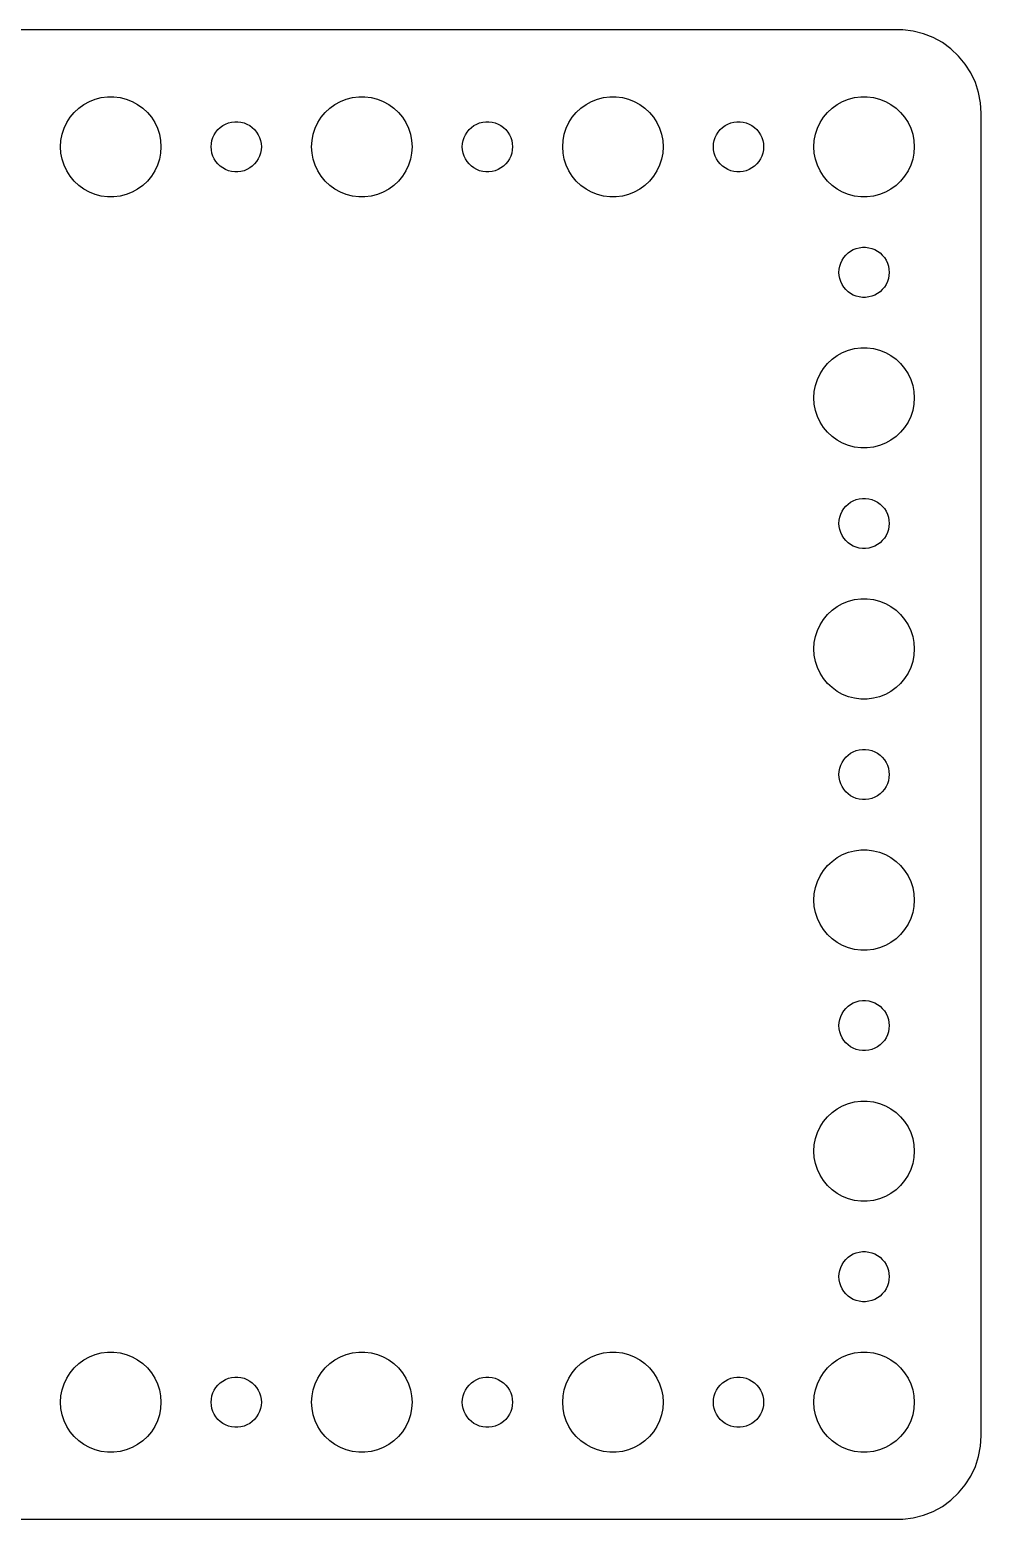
# Model space of a CAD drawing. Header units: metres. Extents: x -112 to 112, y -44 to 44.
# Drawn here: x 55.2 to 112, y -44.5 to 44.5 of the extents above; entities that cross this region are included whole.
import ezdxf

# ---------------------------------------------------------------- set-up
doc = ezdxf.new("R2010")
doc.units = ezdxf.units.M

msp = doc.modelspace()

# ---------------------------------------------------------------- linework, layer by layer
for p, q in [((107.314, 44.4901), (-107.314, 44.4901)), ((107.937, 44.4114), (107.314, 44.4901)), ((108.545, 44.2553), (107.937, 44.4114)), ((109.129, 44.0241), (108.545, 44.2553)), ((109.679, 43.7216), (109.129, 44.0241)), ((110.187, 43.3526), (109.679, 43.7216)), ((110.645, 42.9227), (110.187, 43.3526)), ((111.045, 42.4389), (110.645, 42.9227)), ((111.382, 41.9088), (111.045, 42.4389)), ((111.649, 41.3406), (111.382, 41.9088)), ((111.843, 40.7434), (111.649, 41.3406)), ((58.3925, 40.033), (58.7227, 40.2145)), ((58.7227, 40.2145), (59.0729, 40.3532)), ((59.0729, 40.3532), (59.4379, 40.4469)), ((59.4379, 40.4469), (59.8116, 40.4941)), ((59.8116, 40.4941), (60.1884, 40.4941)), ((60.1884, 40.4941), (60.5621, 40.4469)), ((60.5621, 40.4469), (60.927, 40.3532)), ((60.927, 40.3532), (61.2773, 40.2145)), ((61.2773, 40.2145), (61.6075, 40.033)), ((73.3925, 40.033), (73.7227, 40.2145)), ((73.7227, 40.2145), (74.073, 40.3532)), ((74.073, 40.3532), (74.4379, 40.4469)), ((74.4379, 40.4469), (74.8116, 40.4941)), ((74.8116, 40.4941), (75.1884, 40.4941)), ((75.1884, 40.4941), (75.5621, 40.4469)), ((75.5621, 40.4469), (75.927, 40.3532)), ((75.927, 40.3532), (76.2773, 40.2145)), ((76.2773, 40.2145), (76.6075, 40.033)), ((88.3925, 40.033), (88.7227, 40.2145)), ((88.7227, 40.2145), (89.073, 40.3532)), ((89.073, 40.3532), (89.4379, 40.4469)), ((89.4379, 40.4469), (89.8116, 40.4941)), ((89.8116, 40.4941), (90.1884, 40.4941)), ((90.1884, 40.4941), (90.5621, 40.4469)), ((90.5621, 40.4469), (90.927, 40.3532)), ((90.927, 40.3532), (91.2773, 40.2145)), ((91.2773, 40.2145), (91.6075, 40.033)), ((103.393, 40.033), (103.723, 40.2145)), ((103.723, 40.2145), (104.073, 40.3532)), ((104.073, 40.3532), (104.438, 40.4469)), ((104.438, 40.4469), (104.812, 40.4941)), ((104.812, 40.4941), (105.188, 40.4941)), ((105.188, 40.4941), (105.562, 40.4469)), ((105.562, 40.4469), (105.927, 40.3532)), ((105.927, 40.3532), (106.277, 40.2145)), ((106.277, 40.2145), (106.607, 40.033)), ((111.961, 40.1267), (111.843, 40.7434)), ((112, 39.5), (111.961, 40.1267)), ((57.3711, 38.9453), (57.5729, 39.2634)), ((57.5729, 39.2634), (57.8131, 39.5536)), ((57.8131, 39.5536), (58.0877, 39.8115)), ((58.0877, 39.8115), (58.3925, 40.033)), ((61.6075, 40.033), (61.9123, 39.8115)), ((61.9123, 39.8115), (62.1869, 39.5536)), ((62.1869, 39.5536), (62.427, 39.2634)), ((62.427, 39.2634), (62.6289, 38.9453)), ((72.3711, 38.9453), (72.573, 39.2634)), ((72.573, 39.2634), (72.8131, 39.5536)), ((72.8131, 39.5536), (73.0877, 39.8115)), ((73.0877, 39.8115), (73.3925, 40.033)), ((76.6075, 40.033), (76.9123, 39.8115)), ((76.9123, 39.8115), (77.1869, 39.5536)), ((77.1869, 39.5536), (77.427, 39.2634)), ((77.427, 39.2634), (77.6289, 38.9453)), ((87.3711, 38.9453), (87.573, 39.2634)), ((87.573, 39.2634), (87.8131, 39.5536)), ((87.8131, 39.5536), (88.0877, 39.8115)), ((88.0877, 39.8115), (88.3925, 40.033)), ((91.6075, 40.033), (91.9123, 39.8115)), ((91.9123, 39.8115), (92.1869, 39.5536)), ((92.1869, 39.5536), (92.427, 39.2634)), ((92.427, 39.2634), (92.6289, 38.9453)), ((102.371, 38.9453), (102.573, 39.2634)), ((102.573, 39.2634), (102.813, 39.5536)), ((102.813, 39.5536), (103.088, 39.8115)), ((103.088, 39.8115), (103.393, 40.033)), ((106.607, 40.033), (106.912, 39.8115)), ((106.912, 39.8115), (107.187, 39.5536)), ((107.187, 39.5536), (107.427, 39.2634)), ((107.427, 39.2634), (107.629, 38.9453)), ((112, -39.5), (112, 39.5)), ((57.0942, 38.2461), (57.2107, 38.6044)), ((57.2107, 38.6044), (57.3711, 38.9453)), ((62.6289, 38.9453), (62.7893, 38.6044)), ((62.7893, 38.6044), (62.9057, 38.2461)), ((66.1855, 38.2226), (66.2865, 38.3817)), ((66.2865, 38.3817), (66.4065, 38.5268)), ((66.4065, 38.5268), (66.5439, 38.6558)), ((66.5439, 38.6558), (66.6963, 38.7665)), ((66.6963, 38.7665), (66.8613, 38.8572)), ((66.8613, 38.8572), (67.0365, 38.9266)), ((67.0365, 38.9266), (67.2189, 38.9734)), ((67.2189, 38.9734), (67.4058, 38.997)), ((67.4058, 38.997), (67.5942, 38.997)), ((67.5942, 38.997), (67.7811, 38.9734)), ((67.7811, 38.9734), (67.9635, 38.9266)), ((67.9635, 38.9266), (68.1387, 38.8572)), ((68.1387, 38.8572), (68.3037, 38.7665)), ((68.3037, 38.7665), (68.4561, 38.6558)), ((68.4561, 38.6558), (68.5934, 38.5268)), ((68.5934, 38.5268), (68.7135, 38.3817)), ((68.7135, 38.3817), (68.8145, 38.2226)), ((72.0943, 38.2461), (72.2107, 38.6044)), ((72.2107, 38.6044), (72.3711, 38.9453)), ((77.6289, 38.9453), (77.7893, 38.6044)), ((77.7893, 38.6044), (77.9057, 38.2461)), ((81.1855, 38.2226), (81.2865, 38.3817)), ((81.2865, 38.3817), (81.4065, 38.5268)), ((81.4065, 38.5268), (81.5439, 38.6558)), ((81.5439, 38.6558), (81.6963, 38.7665)), ((81.6963, 38.7665), (81.8613, 38.8572)), ((81.8613, 38.8572), (82.0365, 38.9266)), ((82.0365, 38.9266), (82.2189, 38.9734)), ((82.2189, 38.9734), (82.4058, 38.997)), ((82.4058, 38.997), (82.5942, 38.997)), ((82.5942, 38.997), (82.7811, 38.9734)), ((82.7811, 38.9734), (82.9635, 38.9266)), ((82.9635, 38.9266), (83.1387, 38.8572)), ((83.1387, 38.8572), (83.3037, 38.7665)), ((83.3037, 38.7665), (83.4561, 38.6558)), ((83.4561, 38.6558), (83.5934, 38.5268)), ((83.5934, 38.5268), (83.7135, 38.3817)), ((83.7135, 38.3817), (83.8145, 38.2226)), ((87.0943, 38.2461), (87.2107, 38.6044)), ((87.2107, 38.6044), (87.3711, 38.9453)), ((92.6289, 38.9453), (92.7893, 38.6044)), ((92.7893, 38.6044), (92.9057, 38.2461)), ((96.1855, 38.2226), (96.2865, 38.3817)), ((96.2865, 38.3817), (96.4065, 38.5268)), ((96.4065, 38.5268), (96.5439, 38.6558)), ((96.5439, 38.6558), (96.6963, 38.7665)), ((96.6963, 38.7665), (96.8613, 38.8572)), ((96.8613, 38.8572), (97.0365, 38.9266)), ((97.0365, 38.9266), (97.2189, 38.9734)), ((97.2189, 38.9734), (97.4058, 38.997)), ((97.4058, 38.997), (97.5942, 38.997)), ((97.5942, 38.997), (97.7811, 38.9734)), ((97.7811, 38.9734), (97.9635, 38.9266)), ((97.9635, 38.9266), (98.1387, 38.8572)), ((98.1387, 38.8572), (98.3037, 38.7665)), ((98.3037, 38.7665), (98.4561, 38.6558)), ((98.4561, 38.6558), (98.5934, 38.5268)), ((98.5934, 38.5268), (98.7135, 38.3817)), ((98.7135, 38.3817), (98.8145, 38.2226)), ((102.094, 38.2461), (102.211, 38.6044)), ((102.211, 38.6044), (102.371, 38.9453)), ((107.629, 38.9453), (107.789, 38.6044)), ((107.789, 38.6044), (107.906, 38.2461)), ((57, 37.5), (57.0237, 37.876)), ((57.0237, 37.124), (57, 37.5)), ((57.0237, 37.876), (57.0942, 38.2461)), ((62.9057, 38.2461), (62.9763, 37.876)), ((62.9763, 37.876), (63, 37.5)), ((63, 37.5), (62.9763, 37.124)), ((66, 37.5), (66.0118, 37.688)), ((66.0118, 37.312), (66, 37.5)), ((66.0118, 37.688), (66.0471, 37.873)), ((66.0471, 37.873), (66.1053, 38.0522)), ((66.1053, 38.0522), (66.1855, 38.2226)), ((68.8145, 38.2226), (68.8947, 38.0522)), ((68.8947, 38.0522), (68.9529, 37.873)), ((68.9529, 37.873), (68.9882, 37.688)), ((68.9882, 37.688), (69, 37.5)), ((69, 37.5), (68.9882, 37.312)), ((72, 37.5), (72.0237, 37.876)), ((72.0237, 37.124), (72, 37.5)), ((72.0237, 37.876), (72.0943, 38.2461)), ((77.9057, 38.2461), (77.9763, 37.876)), ((77.9763, 37.876), (78, 37.5)), ((78, 37.5), (77.9763, 37.124)), ((81, 37.5), (81.0118, 37.688)), ((81.0118, 37.312), (81, 37.5)), ((81.0118, 37.688), (81.0471, 37.873)), ((81.0471, 37.873), (81.1053, 38.0522)), ((81.1053, 38.0522), (81.1855, 38.2226)), ((83.8145, 38.2226), (83.8947, 38.0522)), ((83.8947, 38.0522), (83.9529, 37.873)), ((83.9529, 37.873), (83.9882, 37.688)), ((83.9882, 37.688), (84, 37.5)), ((84, 37.5), (83.9882, 37.312)), ((87, 37.5), (87.0237, 37.876)), ((87.0237, 37.124), (87, 37.5)), ((87.0237, 37.876), (87.0943, 38.2461)), ((92.9057, 38.2461), (92.9763, 37.876)), ((92.9763, 37.876), (93, 37.5)), ((93, 37.5), (92.9763, 37.124)), ((96, 37.5), (96.0118, 37.688)), ((96.0118, 37.312), (96, 37.5)), ((96.0118, 37.688), (96.0471, 37.873)), ((96.0471, 37.873), (96.1053, 38.0522)), ((96.1053, 38.0522), (96.1855, 38.2226)), ((98.8145, 38.2226), (98.8947, 38.0522)), ((98.8947, 38.0522), (98.9529, 37.873)), ((98.9529, 37.873), (98.9882, 37.688)), ((98.9882, 37.688), (99, 37.5)), ((99, 37.5), (98.9882, 37.312)), ((102, 37.5), (102.024, 37.876)), ((102.024, 37.124), (102, 37.5)), ((102.024, 37.876), (102.094, 38.2461)), ((107.906, 38.2461), (107.976, 37.876)), ((107.976, 37.876), (108, 37.5)), ((108, 37.5), (107.976, 37.124)), ((57.0942, 36.7539), (57.0237, 37.124)), ((57.2107, 36.3956), (57.0942, 36.7539)), ((62.9057, 36.7539), (62.7893, 36.3956)), ((62.9763, 37.124), (62.9057, 36.7539)), ((66.0471, 37.127), (66.0118, 37.312)), ((66.1053, 36.9478), (66.0471, 37.127)), ((66.1855, 36.7774), (66.1053, 36.9478)), ((66.2865, 36.6183), (66.1855, 36.7774)), ((66.4065, 36.4732), (66.2865, 36.6183)), ((68.7135, 36.6183), (68.5934, 36.4732)), ((68.8145, 36.7774), (68.7135, 36.6183)), ((68.8947, 36.9478), (68.8145, 36.7774)), ((68.9529, 37.127), (68.8947, 36.9478)), ((68.9882, 37.312), (68.9529, 37.127)), ((72.0943, 36.7539), (72.0237, 37.124)), ((72.2107, 36.3956), (72.0943, 36.7539)), ((77.9057, 36.7539), (77.7893, 36.3956)), ((77.9763, 37.124), (77.9057, 36.7539)), ((81.0471, 37.127), (81.0118, 37.312)), ((81.1053, 36.9478), (81.0471, 37.127)), ((81.1855, 36.7774), (81.1053, 36.9478)), ((81.2865, 36.6183), (81.1855, 36.7774)), ((81.4065, 36.4732), (81.2865, 36.6183)), ((83.7135, 36.6183), (83.5934, 36.4732)), ((83.8145, 36.7774), (83.7135, 36.6183)), ((83.8947, 36.9478), (83.8145, 36.7774)), ((83.9529, 37.127), (83.8947, 36.9478)), ((83.9882, 37.312), (83.9529, 37.127)), ((87.0943, 36.7539), (87.0237, 37.124)), ((87.2107, 36.3956), (87.0943, 36.7539)), ((92.9057, 36.7539), (92.7893, 36.3956)), ((92.9763, 37.124), (92.9057, 36.7539)), ((96.0471, 37.127), (96.0118, 37.312)), ((96.1053, 36.9478), (96.0471, 37.127)), ((96.1855, 36.7774), (96.1053, 36.9478)), ((96.2865, 36.6183), (96.1855, 36.7774)), ((96.4065, 36.4732), (96.2865, 36.6183)), ((98.7135, 36.6183), (98.5934, 36.4732)), ((98.8145, 36.7774), (98.7135, 36.6183)), ((98.8947, 36.9478), (98.8145, 36.7774)), ((98.9529, 37.127), (98.8947, 36.9478)), ((98.9882, 37.312), (98.9529, 37.127)), ((102.094, 36.7539), (102.024, 37.124)), ((102.211, 36.3956), (102.094, 36.7539)), ((107.906, 36.7539), (107.789, 36.3956)), ((107.976, 37.124), (107.906, 36.7539)), ((57.3711, 36.0547), (57.2107, 36.3956)), ((57.5729, 35.7366), (57.3711, 36.0547)), ((57.8131, 35.4464), (57.5729, 35.7366)), ((62.427, 35.7366), (62.1869, 35.4464)), ((62.6289, 36.0547), (62.427, 35.7366)), ((62.7893, 36.3956), (62.6289, 36.0547)), ((66.5439, 36.3442), (66.4065, 36.4732)), ((66.6963, 36.2335), (66.5439, 36.3442)), ((66.8613, 36.1428), (66.6963, 36.2335)), ((67.0365, 36.0734), (66.8613, 36.1428)), ((67.2189, 36.0266), (67.0365, 36.0734)), ((67.4058, 36.003), (67.2189, 36.0266)), ((67.5942, 36.003), (67.4058, 36.003)), ((67.7811, 36.0266), (67.5942, 36.003)), ((67.9635, 36.0734), (67.7811, 36.0266)), ((68.1387, 36.1428), (67.9635, 36.0734)), ((68.3037, 36.2335), (68.1387, 36.1428)), ((68.4561, 36.3442), (68.3037, 36.2335)), ((68.5934, 36.4732), (68.4561, 36.3442)), ((72.3711, 36.0547), (72.2107, 36.3956)), ((72.573, 35.7366), (72.3711, 36.0547)), ((72.8131, 35.4464), (72.573, 35.7366)), ((77.427, 35.7366), (77.1869, 35.4464)), ((77.6289, 36.0547), (77.427, 35.7366)), ((77.7893, 36.3956), (77.6289, 36.0547)), ((81.5439, 36.3442), (81.4065, 36.4732)), ((81.6963, 36.2335), (81.5439, 36.3442)), ((81.8613, 36.1428), (81.6963, 36.2335)), ((82.0365, 36.0734), (81.8613, 36.1428)), ((82.2189, 36.0266), (82.0365, 36.0734)), ((82.4058, 36.003), (82.2189, 36.0266)), ((82.5942, 36.003), (82.4058, 36.003)), ((82.7811, 36.0266), (82.5942, 36.003)), ((82.9635, 36.0734), (82.7811, 36.0266)), ((83.1387, 36.1428), (82.9635, 36.0734)), ((83.3037, 36.2335), (83.1387, 36.1428)), ((83.4561, 36.3442), (83.3037, 36.2335)), ((83.5934, 36.4732), (83.4561, 36.3442)), ((87.3711, 36.0547), (87.2107, 36.3956)), ((87.573, 35.7366), (87.3711, 36.0547)), ((87.8131, 35.4464), (87.573, 35.7366)), ((92.427, 35.7366), (92.1869, 35.4464)), ((92.6289, 36.0547), (92.427, 35.7366)), ((92.7893, 36.3956), (92.6289, 36.0547)), ((96.5439, 36.3442), (96.4065, 36.4732)), ((96.6963, 36.2335), (96.5439, 36.3442)), ((96.8613, 36.1428), (96.6963, 36.2335)), ((97.0365, 36.0734), (96.8613, 36.1428)), ((97.2189, 36.0266), (97.0365, 36.0734)), ((97.4058, 36.003), (97.2189, 36.0266)), ((97.5942, 36.003), (97.4058, 36.003)), ((97.7811, 36.0266), (97.5942, 36.003)), ((97.9635, 36.0734), (97.7811, 36.0266)), ((98.1387, 36.1428), (97.9635, 36.0734)), ((98.3037, 36.2335), (98.1387, 36.1428)), ((98.4561, 36.3442), (98.3037, 36.2335)), ((98.5934, 36.4732), (98.4561, 36.3442)), ((102.371, 36.0547), (102.211, 36.3956)), ((102.573, 35.7366), (102.371, 36.0547)), ((102.813, 35.4464), (102.573, 35.7366)), ((107.427, 35.7366), (107.187, 35.4464)), ((107.629, 36.0547), (107.427, 35.7366)), ((107.789, 36.3956), (107.629, 36.0547)), ((58.0877, 35.1885), (57.8131, 35.4464)), ((58.3925, 34.967), (58.0877, 35.1885)), ((58.7227, 34.7855), (58.3925, 34.967)), ((59.0729, 34.6468), (58.7227, 34.7855)), ((61.2773, 34.7855), (60.927, 34.6468)), ((61.6075, 34.967), (61.2773, 34.7855)), ((61.9123, 35.1885), (61.6075, 34.967)), ((62.1869, 35.4464), (61.9123, 35.1885)), ((73.0877, 35.1885), (72.8131, 35.4464)), ((73.3925, 34.967), (73.0877, 35.1885)), ((73.7227, 34.7855), (73.3925, 34.967)), ((74.073, 34.6468), (73.7227, 34.7855)), ((76.2773, 34.7855), (75.927, 34.6468)), ((76.6075, 34.967), (76.2773, 34.7855)), ((76.9123, 35.1885), (76.6075, 34.967)), ((77.1869, 35.4464), (76.9123, 35.1885)), ((88.0877, 35.1885), (87.8131, 35.4464)), ((88.3925, 34.967), (88.0877, 35.1885)), ((88.7227, 34.7855), (88.3925, 34.967)), ((89.073, 34.6468), (88.7227, 34.7855)), ((91.2773, 34.7855), (90.927, 34.6468)), ((91.6075, 34.967), (91.2773, 34.7855)), ((91.9123, 35.1885), (91.6075, 34.967)), ((92.1869, 35.4464), (91.9123, 35.1885)), ((103.088, 35.1885), (102.813, 35.4464)), ((103.393, 34.967), (103.088, 35.1885)), ((103.723, 34.7855), (103.393, 34.967)), ((104.073, 34.6468), (103.723, 34.7855)), ((106.277, 34.7855), (105.927, 34.6468)), ((106.607, 34.967), (106.277, 34.7855)), ((106.912, 35.1885), (106.607, 34.967)), ((107.187, 35.4464), (106.912, 35.1885)), ((59.4379, 34.5531), (59.0729, 34.6468)), ((59.8116, 34.5059), (59.4379, 34.5531)), ((60.1884, 34.5059), (59.8116, 34.5059)), ((60.5621, 34.5531), (60.1884, 34.5059)), ((60.927, 34.6468), (60.5621, 34.5531)), ((74.4379, 34.5531), (74.073, 34.6468)), ((74.8116, 34.5059), (74.4379, 34.5531)), ((75.1884, 34.5059), (74.8116, 34.5059)), ((75.5621, 34.5531), (75.1884, 34.5059)), ((75.927, 34.6468), (75.5621, 34.5531)), ((89.4379, 34.5531), (89.073, 34.6468)), ((89.8116, 34.5059), (89.4379, 34.5531)), ((90.1884, 34.5059), (89.8116, 34.5059)), ((90.5621, 34.5531), (90.1884, 34.5059)), ((90.927, 34.6468), (90.5621, 34.5531)), ((104.438, 34.5531), (104.073, 34.6468)), ((104.812, 34.5059), (104.438, 34.5531)), ((105.188, 34.5059), (104.812, 34.5059)), ((105.562, 34.5531), (105.188, 34.5059)), ((105.927, 34.6468), (105.562, 34.5531)), ((103.907, 31.0268), (104.044, 31.1558)), ((104.044, 31.1558), (104.196, 31.2665)), ((104.196, 31.2665), (104.361, 31.3572)), ((104.361, 31.3572), (104.536, 31.4266)), ((104.536, 31.4266), (104.719, 31.4734)), ((104.719, 31.4734), (104.906, 31.497)), ((104.906, 31.497), (105.094, 31.497)), ((105.094, 31.497), (105.281, 31.4734)), ((105.281, 31.4734), (105.464, 31.4266)), ((105.464, 31.4266), (105.639, 31.3572)), ((105.639, 31.3572), (105.804, 31.2665)), ((105.804, 31.2665), (105.956, 31.1558)), ((105.956, 31.1558), (106.093, 31.0268)), ((103.512, 30.188), (103.547, 30.373)), ((103.547, 30.373), (103.605, 30.5522)), ((103.605, 30.5522), (103.686, 30.7226)), ((103.686, 30.7226), (103.786, 30.8817)), ((103.786, 30.8817), (103.907, 31.0268)), ((106.093, 31.0268), (106.214, 30.8817)), ((106.214, 30.8817), (106.314, 30.7226)), ((106.314, 30.7226), (106.395, 30.5522)), ((106.395, 30.5522), (106.453, 30.373)), ((106.453, 30.373), (106.488, 30.188)), ((103.5, 30), (103.512, 30.188)), ((103.512, 29.812), (103.5, 30)), ((103.547, 29.627), (103.512, 29.812)), ((103.605, 29.4478), (103.547, 29.627)), ((103.686, 29.2774), (103.605, 29.4478)), ((106.395, 29.4478), (106.314, 29.2774)), ((106.453, 29.627), (106.395, 29.4478)), ((106.488, 29.812), (106.453, 29.627)), ((106.488, 30.188), (106.5, 30)), ((106.5, 30), (106.488, 29.812)), ((103.786, 29.1183), (103.686, 29.2774)), ((103.907, 28.9732), (103.786, 29.1183)), ((104.044, 28.8442), (103.907, 28.9732)), ((104.196, 28.7335), (104.044, 28.8442)), ((104.361, 28.6427), (104.196, 28.7335)), ((104.536, 28.5734), (104.361, 28.6427)), ((104.719, 28.5266), (104.536, 28.5734)), ((104.906, 28.503), (104.719, 28.5266)), ((105.094, 28.503), (104.906, 28.503)), ((105.281, 28.5266), (105.094, 28.503)), ((105.464, 28.5734), (105.281, 28.5266)), ((105.639, 28.6427), (105.464, 28.5734)), ((105.804, 28.7335), (105.639, 28.6427)), ((105.956, 28.8442), (105.804, 28.7335)), ((106.093, 28.9732), (105.956, 28.8442)), ((106.214, 29.1183), (106.093, 28.9732)), ((106.314, 29.2774), (106.214, 29.1183)), ((103.088, 24.8115), (103.393, 25.033)), ((103.393, 25.033), (103.723, 25.2145)), ((103.723, 25.2145), (104.073, 25.3532)), ((104.073, 25.3532), (104.438, 25.4469)), ((104.438, 25.4469), (104.812, 25.4941)), ((104.812, 25.4941), (105.188, 25.4941)), ((105.188, 25.4941), (105.562, 25.4469)), ((105.562, 25.4469), (105.927, 25.3532)), ((105.927, 25.3532), (106.277, 25.2145)), ((106.277, 25.2145), (106.607, 25.033)), ((106.607, 25.033), (106.912, 24.8115)), ((102.371, 23.9453), (102.573, 24.2634)), ((102.573, 24.2634), (102.813, 24.5536)), ((102.813, 24.5536), (103.088, 24.8115)), ((106.912, 24.8115), (107.187, 24.5536)), ((107.187, 24.5536), (107.427, 24.2634)), ((107.427, 24.2634), (107.629, 23.9453)), ((102.024, 22.876), (102.094, 23.2461)), ((102.094, 23.2461), (102.211, 23.6044)), ((102.211, 23.6044), (102.371, 23.9453)), ((107.629, 23.9453), (107.789, 23.6044)), ((107.789, 23.6044), (107.906, 23.2461)), ((107.906, 23.2461), (107.976, 22.876)), ((102, 22.5), (102.024, 22.876)), ((102.024, 22.124), (102, 22.5)), ((107.976, 22.876), (108, 22.5)), ((108, 22.5), (107.976, 22.124)), ((102.094, 21.7539), (102.024, 22.124)), ((102.211, 21.3956), (102.094, 21.7539)), ((102.371, 21.0547), (102.211, 21.3956)), ((107.789, 21.3956), (107.629, 21.0547)), ((107.906, 21.7539), (107.789, 21.3956)), ((107.976, 22.124), (107.906, 21.7539)), ((102.573, 20.7366), (102.371, 21.0547)), ((102.813, 20.4464), (102.573, 20.7366)), ((107.427, 20.7366), (107.187, 20.4464)), ((107.629, 21.0547), (107.427, 20.7366)), ((103.088, 20.1884), (102.813, 20.4464)), ((103.393, 19.967), (103.088, 20.1884)), ((103.723, 19.7855), (103.393, 19.967)), ((104.073, 19.6468), (103.723, 19.7855)), ((104.438, 19.5531), (104.073, 19.6468)), ((105.927, 19.6468), (105.562, 19.5531)), ((106.277, 19.7855), (105.927, 19.6468)), ((106.607, 19.967), (106.277, 19.7855)), ((106.912, 20.1884), (106.607, 19.967)), ((107.187, 20.4464), (106.912, 20.1884)), ((104.812, 19.5059), (104.438, 19.5531)), ((105.188, 19.5059), (104.812, 19.5059)), ((105.562, 19.5531), (105.188, 19.5059)), ((103.786, 15.8817), (103.907, 16.0268)), ((103.907, 16.0268), (104.044, 16.1558)), ((104.044, 16.1558), (104.196, 16.2665)), ((104.196, 16.2665), (104.361, 16.3572)), ((104.361, 16.3572), (104.536, 16.4266)), ((104.536, 16.4266), (104.719, 16.4734)), ((104.719, 16.4734), (104.906, 16.497)), ((104.906, 16.497), (105.094, 16.497)), ((105.094, 16.497), (105.281, 16.4734)), ((105.281, 16.4734), (105.464, 16.4266)), ((105.464, 16.4266), (105.639, 16.3572)), ((105.639, 16.3572), (105.804, 16.2665)), ((105.804, 16.2665), (105.956, 16.1558)), ((105.956, 16.1558), (106.093, 16.0268)), ((106.093, 16.0268), (106.214, 15.8817)), ((103.5, 15), (103.512, 15.188)), ((103.512, 15.188), (103.547, 15.373)), ((103.547, 15.373), (103.605, 15.5522)), ((103.605, 15.5522), (103.686, 15.7226)), ((103.686, 15.7226), (103.786, 15.8817)), ((106.214, 15.8817), (106.314, 15.7226)), ((106.314, 15.7226), (106.395, 15.5522)), ((106.395, 15.5522), (106.453, 15.373)), ((106.453, 15.373), (106.488, 15.188)), ((106.488, 15.188), (106.5, 15)), ((103.512, 14.812), (103.5, 15)), ((103.547, 14.627), (103.512, 14.812)), ((103.605, 14.4478), (103.547, 14.627)), ((103.686, 14.2774), (103.605, 14.4478)), ((103.786, 14.1183), (103.686, 14.2774)), ((106.314, 14.2774), (106.214, 14.1183)), ((106.395, 14.4478), (106.314, 14.2774)), ((106.453, 14.627), (106.395, 14.4478)), ((106.488, 14.812), (106.453, 14.627)), ((106.5, 15), (106.488, 14.812)), ((103.907, 13.9732), (103.786, 14.1183)), ((104.044, 13.8442), (103.907, 13.9732)), ((104.196, 13.7335), (104.044, 13.8442)), ((104.361, 13.6427), (104.196, 13.7335)), ((104.536, 13.5734), (104.361, 13.6427)), ((104.719, 13.5266), (104.536, 13.5734)), ((104.906, 13.5029), (104.719, 13.5266)), ((105.094, 13.5029), (104.906, 13.5029)), ((105.281, 13.5266), (105.094, 13.5029)), ((105.464, 13.5734), (105.281, 13.5266)), ((105.639, 13.6427), (105.464, 13.5734)), ((105.804, 13.7335), (105.639, 13.6427)), ((105.956, 13.8442), (105.804, 13.7335)), ((106.093, 13.9732), (105.956, 13.8442)), ((106.214, 14.1183), (106.093, 13.9732)), ((102.813, 9.55363), (103.088, 9.81154)), ((103.088, 9.81154), (103.393, 10.033)), ((103.393, 10.033), (103.723, 10.2145)), ((103.723, 10.2145), (104.073, 10.3532)), ((104.073, 10.3532), (104.438, 10.4469)), ((104.438, 10.4469), (104.812, 10.4941)), ((104.812, 10.4941), (105.188, 10.4941)), ((105.188, 10.4941), (105.562, 10.4469)), ((105.562, 10.4469), (105.927, 10.3532)), ((105.927, 10.3532), (106.277, 10.2145)), ((106.277, 10.2145), (106.607, 10.033)), ((106.607, 10.033), (106.912, 9.81154)), ((106.912, 9.81154), (107.187, 9.55363)), ((102.211, 8.60437), (102.371, 8.94525)), ((102.371, 8.94525), (102.573, 9.26335)), ((102.573, 9.26335), (102.813, 9.55363)), ((107.187, 9.55363), (107.427, 9.26335)), ((107.427, 9.26335), (107.629, 8.94525)), ((107.629, 8.94525), (107.789, 8.60437)), ((102.024, 7.87599), (102.094, 8.24606)), ((102.094, 8.24606), (102.211, 8.60437)), ((107.789, 8.60437), (107.906, 8.24606)), ((107.906, 8.24606), (107.976, 7.87599)), ((102, 7.5), (102.024, 7.87599)), ((102.024, 7.12399), (102, 7.5)), ((102.094, 6.75392), (102.024, 7.12399)), ((107.976, 7.12399), (107.906, 6.75392)), ((107.976, 7.87599), (108, 7.5)), ((108, 7.5), (107.976, 7.12399)), ((102.211, 6.39561), (102.094, 6.75392)), ((102.371, 6.05473), (102.211, 6.39561)), ((107.789, 6.39561), (107.629, 6.05473)), ((107.906, 6.75392), (107.789, 6.39561)), ((102.573, 5.73663), (102.371, 6.05473)), ((102.813, 5.44635), (102.573, 5.73663)), ((103.088, 5.18845), (102.813, 5.44635)), ((107.187, 5.44635), (106.912, 5.18845)), ((107.427, 5.73663), (107.187, 5.44635)), ((107.629, 6.05473), (107.427, 5.73663)), ((103.393, 4.96701), (103.088, 5.18845)), ((103.723, 4.78551), (103.393, 4.96701)), ((104.073, 4.64682), (103.723, 4.78551)), ((104.438, 4.55313), (104.073, 4.64682)), ((104.812, 4.50591), (104.438, 4.55313)), ((105.188, 4.50591), (104.812, 4.50591)), ((105.562, 4.55313), (105.188, 4.50591)), ((105.927, 4.64682), (105.562, 4.55313)), ((106.277, 4.78551), (105.927, 4.64682)), ((106.607, 4.96701), (106.277, 4.78551)), ((106.912, 5.18845), (106.607, 4.96701)), ((103.786, 0.88167), (103.907, 1.02681)), ((103.907, 1.02681), (104.044, 1.15576)), ((104.044, 1.15576), (104.196, 1.26648)), ((104.196, 1.26648), (104.361, 1.35724)), ((104.361, 1.35724), (104.536, 1.42657)), ((104.536, 1.42657), (104.719, 1.47342)), ((104.719, 1.47342), (104.906, 1.49704)), ((104.906, 1.49704), (105.094, 1.49704)), ((105.094, 1.49704), (105.281, 1.47342)), ((105.281, 1.47342), (105.464, 1.42657)), ((105.464, 1.42657), (105.639, 1.35724)), ((105.639, 1.35724), (105.804, 1.26648)), ((105.804, 1.26648), (105.956, 1.15576)), ((105.956, 1.15576), (106.093, 1.02681)), ((106.093, 1.02681), (106.214, 0.88167)), ((103.5, 0), (103.512, 0.18799)), ((103.512, -0.18799), (103.5, 0)), ((103.512, 0.18799), (103.547, 0.37303)), ((103.547, 0.37303), (103.605, 0.55219)), ((103.605, 0.55219), (103.686, 0.72263)), ((103.686, 0.72263), (103.786, 0.88167)), ((106.214, 0.88167), (106.314, 0.72263)), ((106.314, 0.72263), (106.395, 0.55219)), ((106.395, 0.55219), (106.453, 0.37303)), ((106.453, 0.37303), (106.488, 0.18799)), ((106.488, 0.18799), (106.5, 0)), ((106.5, 0), (106.488, -0.18799)), ((103.547, -0.37303), (103.512, -0.18799)), ((103.605, -0.55219), (103.547, -0.37303)), ((103.686, -0.72263), (103.605, -0.55219)), ((103.786, -0.88167), (103.686, -0.72263)), ((103.907, -1.02681), (103.786, -0.88167)), ((106.214, -0.88167), (106.093, -1.02681)), ((106.314, -0.72263), (106.214, -0.88167)), ((106.395, -0.55219), (106.314, -0.72263)), ((106.453, -0.37303), (106.395, -0.55219)), ((106.488, -0.18799), (106.453, -0.37303)), ((104.044, -1.15576), (103.907, -1.02681)), ((104.196, -1.26648), (104.044, -1.15576)), ((104.361, -1.35724), (104.196, -1.26648)), ((104.536, -1.42657), (104.361, -1.35724)), ((104.719, -1.47342), (104.536, -1.42657)), ((104.906, -1.49704), (104.719, -1.47342)), ((105.094, -1.49704), (104.906, -1.49704)), ((105.281, -1.47342), (105.094, -1.49704)), ((105.464, -1.42657), (105.281, -1.47342)), ((105.639, -1.35724), (105.464, -1.42657)), ((105.804, -1.26648), (105.639, -1.35724)), ((105.956, -1.15576), (105.804, -1.26648)), ((106.093, -1.02681), (105.956, -1.15576)), ((102.813, -5.44635), (103.088, -5.18845)), ((103.088, -5.18845), (103.393, -4.96701)), ((103.393, -4.96701), (103.723, -4.78551)), ((103.723, -4.78551), (104.073, -4.64682)), ((104.073, -4.64682), (104.438, -4.55313)), ((104.438, -4.55313), (104.812, -4.50591)), ((104.812, -4.50591), (105.188, -4.50591)), ((105.188, -4.50591), (105.562, -4.55313)), ((105.562, -4.55313), (105.927, -4.64682)), ((105.927, -4.64682), (106.277, -4.78551)), ((106.277, -4.78551), (106.607, -4.96701)), ((106.607, -4.96701), (106.912, -5.18845)), ((106.912, -5.18845), (107.187, -5.44635)), ((102.211, -6.39561), (102.371, -6.05473)), ((102.371, -6.05473), (102.573, -5.73663)), ((102.573, -5.73663), (102.813, -5.44635)), ((107.187, -5.44635), (107.427, -5.73663)), ((107.427, -5.73663), (107.629, -6.05473)), ((107.629, -6.05473), (107.789, -6.39561)), ((102.024, -7.12399), (102.094, -6.75392)), ((102.094, -6.75392), (102.211, -6.39561)), ((107.789, -6.39561), (107.906, -6.75392)), ((107.906, -6.75392), (107.976, -7.12399)), ((102, -7.5), (102.024, -7.12399)), ((102.024, -7.87599), (102, -7.5)), ((102.094, -8.24606), (102.024, -7.87599)), ((107.976, -7.87599), (107.906, -8.24606)), ((107.976, -7.12399), (108, -7.5)), ((108, -7.5), (107.976, -7.87599)), ((102.211, -8.60437), (102.094, -8.24606)), ((102.371, -8.94525), (102.211, -8.60437)), ((107.789, -8.60437), (107.629, -8.94525)), ((107.906, -8.24606), (107.789, -8.60437)), ((102.573, -9.26335), (102.371, -8.94525)), ((102.813, -9.55363), (102.573, -9.26335)), ((103.088, -9.81154), (102.813, -9.55363)), ((107.187, -9.55363), (106.912, -9.81154)), ((107.427, -9.26335), (107.187, -9.55363)), ((107.629, -8.94525), (107.427, -9.26335)), ((103.393, -10.033), (103.088, -9.81154)), ((103.723, -10.2145), (103.393, -10.033)), ((104.073, -10.3532), (103.723, -10.2145)), ((104.438, -10.4469), (104.073, -10.3532)), ((104.812, -10.4941), (104.438, -10.4469)), ((105.188, -10.4941), (104.812, -10.4941)), ((105.562, -10.4469), (105.188, -10.4941)), ((105.927, -10.3532), (105.562, -10.4469)), ((106.277, -10.2145), (105.927, -10.3532)), ((106.607, -10.033), (106.277, -10.2145)), ((106.912, -9.81154), (106.607, -10.033)), ((103.686, -14.2774), (103.786, -14.1183)), ((103.786, -14.1183), (103.907, -13.9732)), ((103.907, -13.9732), (104.044, -13.8442)), ((104.044, -13.8442), (104.196, -13.7335)), ((104.196, -13.7335), (104.361, -13.6427)), ((104.361, -13.6427), (104.536, -13.5734)), ((104.536, -13.5734), (104.719, -13.5266)), ((104.719, -13.5266), (104.906, -13.5029)), ((104.906, -13.5029), (105.094, -13.5029)), ((105.094, -13.5029), (105.281, -13.5266)), ((105.281, -13.5266), (105.464, -13.5734)), ((105.464, -13.5734), (105.639, -13.6427)), ((105.639, -13.6427), (105.804, -13.7335)), ((105.804, -13.7335), (105.956, -13.8442)), ((105.956, -13.8442), (106.093, -13.9732)), ((106.093, -13.9732), (106.214, -14.1183)), ((106.214, -14.1183), (106.314, -14.2774)), ((103.5, -15), (103.512, -14.812)), ((103.512, -15.188), (103.5, -15)), ((103.512, -14.812), (103.547, -14.627)), ((103.547, -14.627), (103.605, -14.4478)), ((103.605, -14.4478), (103.686, -14.2774)), ((106.314, -14.2774), (106.395, -14.4478)), ((106.395, -14.4478), (106.453, -14.627)), ((106.453, -14.627), (106.488, -14.812)), ((106.488, -14.812), (106.5, -15)), ((106.5, -15), (106.488, -15.188)), ((103.547, -15.373), (103.512, -15.188)), ((103.605, -15.5522), (103.547, -15.373)), ((103.686, -15.7226), (103.605, -15.5522)), ((103.786, -15.8817), (103.686, -15.7226)), ((103.907, -16.0268), (103.786, -15.8817)), ((106.214, -15.8817), (106.093, -16.0268)), ((106.314, -15.7226), (106.214, -15.8817)), ((106.395, -15.5522), (106.314, -15.7226)), ((106.453, -15.373), (106.395, -15.5522)), ((106.488, -15.188), (106.453, -15.373)), ((104.044, -16.1558), (103.907, -16.0268)), ((104.196, -16.2665), (104.044, -16.1558)), ((104.361, -16.3572), (104.196, -16.2665)), ((104.536, -16.4266), (104.361, -16.3572)), ((104.719, -16.4734), (104.536, -16.4266)), ((104.906, -16.497), (104.719, -16.4734)), ((105.094, -16.497), (104.906, -16.497)), ((105.281, -16.4734), (105.094, -16.497)), ((105.464, -16.4266), (105.281, -16.4734)), ((105.639, -16.3572), (105.464, -16.4266)), ((105.804, -16.2665), (105.639, -16.3572)), ((105.956, -16.1558), (105.804, -16.2665)), ((106.093, -16.0268), (105.956, -16.1558)), ((104.073, -19.6468), (104.438, -19.5531)), ((104.438, -19.5531), (104.812, -19.5059)), ((104.812, -19.5059), (105.188, -19.5059)), ((105.188, -19.5059), (105.562, -19.5531)), ((105.562, -19.5531), (105.927, -19.6468)), ((102.573, -20.7366), (102.813, -20.4464)), ((102.813, -20.4464), (103.088, -20.1884)), ((103.088, -20.1884), (103.393, -19.967)), ((103.393, -19.967), (103.723, -19.7855)), ((103.723, -19.7855), (104.073, -19.6468)), ((105.927, -19.6468), (106.277, -19.7855)), ((106.277, -19.7855), (106.607, -19.967)), ((106.607, -19.967), (106.912, -20.1884)), ((106.912, -20.1884), (107.187, -20.4464)), ((107.187, -20.4464), (107.427, -20.7366)), ((102.211, -21.3956), (102.371, -21.0547)), ((102.371, -21.0547), (102.573, -20.7366)), ((107.427, -20.7366), (107.629, -21.0547)), ((107.629, -21.0547), (107.789, -21.3956)), ((102, -22.5), (102.024, -22.124)), ((102.024, -22.124), (102.094, -21.7539)), ((102.094, -21.7539), (102.211, -21.3956)), ((107.789, -21.3956), (107.906, -21.7539)), ((107.906, -21.7539), (107.976, -22.124)), ((107.976, -22.124), (108, -22.5)), ((102.024, -22.876), (102, -22.5)), ((102.094, -23.2461), (102.024, -22.876)), ((107.976, -22.876), (107.906, -23.2461)), ((108, -22.5), (107.976, -22.876)), ((102.211, -23.6044), (102.094, -23.2461)), ((102.371, -23.9453), (102.211, -23.6044)), ((102.573, -24.2634), (102.371, -23.9453)), ((107.629, -23.9453), (107.427, -24.2634)), ((107.789, -23.6044), (107.629, -23.9453)), ((107.906, -23.2461), (107.789, -23.6044)), ((102.813, -24.5536), (102.573, -24.2634)), ((103.088, -24.8115), (102.813, -24.5536)), ((103.393, -25.033), (103.088, -24.8115)), ((106.912, -24.8115), (106.607, -25.033)), ((107.187, -24.5536), (106.912, -24.8115)), ((107.427, -24.2634), (107.187, -24.5536)), ((103.723, -25.2145), (103.393, -25.033)), ((104.073, -25.3532), (103.723, -25.2145)), ((104.438, -25.4469), (104.073, -25.3532)), ((104.812, -25.4941), (104.438, -25.4469)), ((105.188, -25.4941), (104.812, -25.4941)), ((105.562, -25.4469), (105.188, -25.4941)), ((105.927, -25.3532), (105.562, -25.4469)), ((106.277, -25.2145), (105.927, -25.3532)), ((106.607, -25.033), (106.277, -25.2145)), ((103.605, -29.4478), (103.686, -29.2774)), ((103.686, -29.2774), (103.786, -29.1183)), ((103.786, -29.1183), (103.907, -28.9732)), ((103.907, -28.9732), (104.044, -28.8442)), ((104.044, -28.8442), (104.196, -28.7335)), ((104.196, -28.7335), (104.361, -28.6427)), ((104.361, -28.6427), (104.536, -28.5734)), ((104.536, -28.5734), (104.719, -28.5266)), ((104.719, -28.5266), (104.906, -28.503)), ((104.906, -28.503), (105.094, -28.503)), ((105.094, -28.503), (105.281, -28.5266)), ((105.281, -28.5266), (105.464, -28.5734)), ((105.464, -28.5734), (105.639, -28.6427)), ((105.639, -28.6427), (105.804, -28.7335)), ((105.804, -28.7335), (105.956, -28.8442)), ((105.956, -28.8442), (106.093, -28.9732)), ((106.093, -28.9732), (106.214, -29.1183)), ((106.214, -29.1183), (106.314, -29.2774)), ((106.314, -29.2774), (106.395, -29.4478)), ((103.5, -30), (103.512, -29.812)), ((103.512, -30.188), (103.5, -30)), ((103.512, -29.812), (103.547, -29.627)), ((103.547, -30.373), (103.512, -30.188)), ((103.547, -29.627), (103.605, -29.4478)), ((106.395, -29.4478), (106.453, -29.627)), ((106.453, -29.627), (106.488, -29.812)), ((106.488, -30.188), (106.453, -30.373)), ((106.488, -29.812), (106.5, -30)), ((106.5, -30), (106.488, -30.188)), ((103.605, -30.5522), (103.547, -30.373)), ((103.686, -30.7226), (103.605, -30.5522)), ((103.786, -30.8817), (103.686, -30.7226)), ((103.907, -31.0268), (103.786, -30.8817)), ((104.044, -31.1558), (103.907, -31.0268)), ((106.093, -31.0268), (105.956, -31.1558)), ((106.214, -30.8817), (106.093, -31.0268)), ((106.314, -30.7226), (106.214, -30.8817)), ((106.395, -30.5522), (106.314, -30.7226)), ((106.453, -30.373), (106.395, -30.5522)), ((104.196, -31.2665), (104.044, -31.1558)), ((104.361, -31.3572), (104.196, -31.2665)), ((104.536, -31.4266), (104.361, -31.3572)), ((104.719, -31.4734), (104.536, -31.4266)), ((104.906, -31.497), (104.719, -31.4734)), ((105.094, -31.497), (104.906, -31.497)), ((105.281, -31.4734), (105.094, -31.497)), ((105.464, -31.4266), (105.281, -31.4734)), ((105.639, -31.3572), (105.464, -31.4266)), ((105.804, -31.2665), (105.639, -31.3572)), ((105.956, -31.1558), (105.804, -31.2665)), ((58.7227, -34.7855), (59.0729, -34.6468)), ((59.0729, -34.6468), (59.4379, -34.5531)), ((59.4379, -34.5531), (59.8116, -34.5059)), ((59.8116, -34.5059), (60.1884, -34.5059)), ((60.1884, -34.5059), (60.5621, -34.5531)), ((60.5621, -34.5531), (60.927, -34.6468)), ((60.927, -34.6468), (61.2773, -34.7855)), ((73.7227, -34.7855), (74.073, -34.6468)), ((74.073, -34.6468), (74.4379, -34.5531)), ((74.4379, -34.5531), (74.8116, -34.5059)), ((74.8116, -34.5059), (75.1884, -34.5059)), ((75.1884, -34.5059), (75.5621, -34.5531)), ((75.5621, -34.5531), (75.927, -34.6468)), ((75.927, -34.6468), (76.2773, -34.7855)), ((88.7227, -34.7855), (89.073, -34.6468)), ((89.073, -34.6468), (89.4379, -34.5531)), ((89.4379, -34.5531), (89.8116, -34.5059)), ((89.8116, -34.5059), (90.1884, -34.5059)), ((90.1884, -34.5059), (90.5621, -34.5531)), ((90.5621, -34.5531), (90.927, -34.6468)), ((90.927, -34.6468), (91.2773, -34.7855)), ((103.723, -34.7855), (104.073, -34.6468)), ((104.073, -34.6468), (104.438, -34.5531)), ((104.438, -34.5531), (104.812, -34.5059)), ((104.812, -34.5059), (105.188, -34.5059)), ((105.188, -34.5059), (105.562, -34.5531)), ((105.562, -34.5531), (105.927, -34.6468)), ((105.927, -34.6468), (106.277, -34.7855)), ((57.5729, -35.7366), (57.8131, -35.4464)), ((57.8131, -35.4464), (58.0877, -35.1885)), ((58.0877, -35.1885), (58.3925, -34.967)), ((58.3925, -34.967), (58.7227, -34.7855)), ((61.2773, -34.7855), (61.6075, -34.967)), ((61.6075, -34.967), (61.9123, -35.1885)), ((61.9123, -35.1885), (62.1869, -35.4464)), ((62.1869, -35.4464), (62.427, -35.7366)), ((72.573, -35.7366), (72.8131, -35.4464)), ((72.8131, -35.4464), (73.0877, -35.1885)), ((73.0877, -35.1885), (73.3925, -34.967)), ((73.3925, -34.967), (73.7227, -34.7855)), ((76.2773, -34.7855), (76.6075, -34.967)), ((76.6075, -34.967), (76.9123, -35.1885)), ((76.9123, -35.1885), (77.1869, -35.4464)), ((77.1869, -35.4464), (77.427, -35.7366)), ((87.573, -35.7366), (87.8131, -35.4464)), ((87.8131, -35.4464), (88.0877, -35.1885)), ((88.0877, -35.1885), (88.3925, -34.967)), ((88.3925, -34.967), (88.7227, -34.7855)), ((91.2773, -34.7855), (91.6075, -34.967)), ((91.6075, -34.967), (91.9123, -35.1885)), ((91.9123, -35.1885), (92.1869, -35.4464)), ((92.1869, -35.4464), (92.427, -35.7366)), ((102.573, -35.7366), (102.813, -35.4464)), ((102.813, -35.4464), (103.088, -35.1885)), ((103.088, -35.1885), (103.393, -34.967)), ((103.393, -34.967), (103.723, -34.7855)), ((106.277, -34.7855), (106.607, -34.967)), ((106.607, -34.967), (106.912, -35.1885)), ((106.912, -35.1885), (107.187, -35.4464)), ((107.187, -35.4464), (107.427, -35.7366)), ((57.0942, -36.7539), (57.2107, -36.3956)), ((57.2107, -36.3956), (57.3711, -36.0547)), ((57.3711, -36.0547), (57.5729, -35.7366)), ((62.427, -35.7366), (62.6289, -36.0547)), ((62.6289, -36.0547), (62.7893, -36.3956)), ((62.7893, -36.3956), (62.9057, -36.7539)), ((66.2865, -36.6183), (66.4065, -36.4732)), ((66.4065, -36.4732), (66.5439, -36.3442)), ((66.5439, -36.3442), (66.6963, -36.2335)), ((66.6963, -36.2335), (66.8613, -36.1428)), ((66.8613, -36.1428), (67.0365, -36.0734)), ((67.0365, -36.0734), (67.2189, -36.0266)), ((67.2189, -36.0266), (67.4058, -36.003)), ((67.4058, -36.003), (67.5942, -36.003)), ((67.5942, -36.003), (67.7811, -36.0266)), ((67.7811, -36.0266), (67.9635, -36.0734)), ((67.9635, -36.0734), (68.1387, -36.1428)), ((68.1387, -36.1428), (68.3037, -36.2335)), ((68.3037, -36.2335), (68.4561, -36.3442)), ((68.4561, -36.3442), (68.5934, -36.4732)), ((68.5934, -36.4732), (68.7135, -36.6183)), ((72.0943, -36.7539), (72.2107, -36.3956)), ((72.2107, -36.3956), (72.3711, -36.0547)), ((72.3711, -36.0547), (72.573, -35.7366)), ((77.427, -35.7366), (77.6289, -36.0547)), ((77.6289, -36.0547), (77.7893, -36.3956)), ((77.7893, -36.3956), (77.9057, -36.7539)), ((81.2865, -36.6183), (81.4065, -36.4732)), ((81.4065, -36.4732), (81.5439, -36.3442)), ((81.5439, -36.3442), (81.6963, -36.2335)), ((81.6963, -36.2335), (81.8613, -36.1428)), ((81.8613, -36.1428), (82.0365, -36.0734)), ((82.0365, -36.0734), (82.2189, -36.0266)), ((82.2189, -36.0266), (82.4058, -36.003)), ((82.4058, -36.003), (82.5942, -36.003)), ((82.5942, -36.003), (82.7811, -36.0266)), ((82.7811, -36.0266), (82.9635, -36.0734)), ((82.9635, -36.0734), (83.1387, -36.1428)), ((83.1387, -36.1428), (83.3037, -36.2335)), ((83.3037, -36.2335), (83.4561, -36.3442)), ((83.4561, -36.3442), (83.5934, -36.4732)), ((83.5934, -36.4732), (83.7135, -36.6183)), ((87.0943, -36.7539), (87.2107, -36.3956)), ((87.2107, -36.3956), (87.3711, -36.0547)), ((87.3711, -36.0547), (87.573, -35.7366)), ((92.427, -35.7366), (92.6289, -36.0547)), ((92.6289, -36.0547), (92.7893, -36.3956)), ((92.7893, -36.3956), (92.9057, -36.7539)), ((96.2865, -36.6183), (96.4065, -36.4732)), ((96.4065, -36.4732), (96.5439, -36.3442)), ((96.5439, -36.3442), (96.6963, -36.2335)), ((96.6963, -36.2335), (96.8613, -36.1428)), ((96.8613, -36.1428), (97.0365, -36.0734)), ((97.0365, -36.0734), (97.2189, -36.0266)), ((97.2189, -36.0266), (97.4058, -36.003)), ((97.4058, -36.003), (97.5942, -36.003)), ((97.5942, -36.003), (97.7811, -36.0266)), ((97.7811, -36.0266), (97.9635, -36.0734)), ((97.9635, -36.0734), (98.1387, -36.1428)), ((98.1387, -36.1428), (98.3037, -36.2335)), ((98.3037, -36.2335), (98.4561, -36.3442)), ((98.4561, -36.3442), (98.5934, -36.4732)), ((98.5934, -36.4732), (98.7135, -36.6183)), ((102.094, -36.7539), (102.211, -36.3956)), ((102.211, -36.3956), (102.371, -36.0547)), ((102.371, -36.0547), (102.573, -35.7366)), ((107.427, -35.7366), (107.629, -36.0547)), ((107.629, -36.0547), (107.789, -36.3956)), ((107.789, -36.3956), (107.906, -36.7539)), ((57, -37.5), (57.0237, -37.124)), ((57.0237, -37.124), (57.0942, -36.7539)), ((62.9057, -36.7539), (62.9763, -37.124)), ((62.9763, -37.124), (63, -37.5)), ((66, -37.5), (66.0118, -37.312)), ((66.0118, -37.312), (66.0471, -37.127)), ((66.0471, -37.127), (66.1053, -36.9478)), ((66.1053, -36.9478), (66.1855, -36.7774)), ((66.1855, -36.7774), (66.2865, -36.6183)), ((68.7135, -36.6183), (68.8145, -36.7774)), ((68.8145, -36.7774), (68.8947, -36.9478)), ((68.8947, -36.9478), (68.9529, -37.127)), ((68.9529, -37.127), (68.9882, -37.312)), ((68.9882, -37.312), (69, -37.5)), ((72, -37.5), (72.0237, -37.124)), ((72.0237, -37.124), (72.0943, -36.7539)), ((77.9057, -36.7539), (77.9763, -37.124)), ((77.9763, -37.124), (78, -37.5)), ((81, -37.5), (81.0118, -37.312)), ((81.0118, -37.312), (81.0471, -37.127)), ((81.0471, -37.127), (81.1053, -36.9478)), ((81.1053, -36.9478), (81.1855, -36.7774)), ((81.1855, -36.7774), (81.2865, -36.6183)), ((83.7135, -36.6183), (83.8145, -36.7774)), ((83.8145, -36.7774), (83.8947, -36.9478)), ((83.8947, -36.9478), (83.9529, -37.127)), ((83.9529, -37.127), (83.9882, -37.312)), ((83.9882, -37.312), (84, -37.5)), ((87, -37.5), (87.0237, -37.124)), ((87.0237, -37.124), (87.0943, -36.7539)), ((92.9057, -36.7539), (92.9763, -37.124)), ((92.9763, -37.124), (93, -37.5)), ((96, -37.5), (96.0118, -37.312)), ((96.0118, -37.312), (96.0471, -37.127)), ((96.0471, -37.127), (96.1053, -36.9478)), ((96.1053, -36.9478), (96.1855, -36.7774)), ((96.1855, -36.7774), (96.2865, -36.6183)), ((98.7135, -36.6183), (98.8145, -36.7774)), ((98.8145, -36.7774), (98.8947, -36.9478)), ((98.8947, -36.9478), (98.9529, -37.127)), ((98.9529, -37.127), (98.9882, -37.312)), ((98.9882, -37.312), (99, -37.5)), ((102, -37.5), (102.024, -37.124)), ((102.024, -37.124), (102.094, -36.7539)), ((107.906, -36.7539), (107.976, -37.124)), ((107.976, -37.124), (108, -37.5)), ((57.0237, -37.876), (57, -37.5)), ((57.0942, -38.2461), (57.0237, -37.876)), ((57.2107, -38.6044), (57.0942, -38.2461)), ((62.9057, -38.2461), (62.7893, -38.6044)), ((62.9763, -37.876), (62.9057, -38.2461)), ((63, -37.5), (62.9763, -37.876)), ((66.0118, -37.688), (66, -37.5)), ((66.0471, -37.873), (66.0118, -37.688)), ((66.1053, -38.0522), (66.0471, -37.873)), ((66.1855, -38.2226), (66.1053, -38.0522)), ((66.2865, -38.3817), (66.1855, -38.2226)), ((68.8145, -38.2226), (68.7135, -38.3817)), ((68.8947, -38.0522), (68.8145, -38.2226)), ((68.9529, -37.873), (68.8947, -38.0522)), ((68.9882, -37.688), (68.9529, -37.873)), ((69, -37.5), (68.9882, -37.688)), ((72.0237, -37.876), (72, -37.5)), ((72.0943, -38.2461), (72.0237, -37.876)), ((72.2107, -38.6044), (72.0943, -38.2461)), ((77.9057, -38.2461), (77.7893, -38.6044)), ((77.9763, -37.876), (77.9057, -38.2461)), ((78, -37.5), (77.9763, -37.876)), ((81.0118, -37.688), (81, -37.5)), ((81.0471, -37.873), (81.0118, -37.688)), ((81.1053, -38.0522), (81.0471, -37.873)), ((81.1855, -38.2226), (81.1053, -38.0522)), ((81.2865, -38.3817), (81.1855, -38.2226)), ((83.8145, -38.2226), (83.7135, -38.3817)), ((83.8947, -38.0522), (83.8145, -38.2226)), ((83.9529, -37.873), (83.8947, -38.0522)), ((83.9882, -37.688), (83.9529, -37.873)), ((84, -37.5), (83.9882, -37.688)), ((87.0237, -37.876), (87, -37.5)), ((87.0943, -38.2461), (87.0237, -37.876)), ((87.2107, -38.6044), (87.0943, -38.2461)), ((92.9057, -38.2461), (92.7893, -38.6044)), ((92.9763, -37.876), (92.9057, -38.2461)), ((93, -37.5), (92.9763, -37.876)), ((96.0118, -37.688), (96, -37.5)), ((96.0471, -37.873), (96.0118, -37.688)), ((96.1053, -38.0522), (96.0471, -37.873)), ((96.1855, -38.2226), (96.1053, -38.0522)), ((96.2865, -38.3817), (96.1855, -38.2226)), ((98.8145, -38.2226), (98.7135, -38.3817)), ((98.8947, -38.0522), (98.8145, -38.2226)), ((98.9529, -37.873), (98.8947, -38.0522)), ((98.9882, -37.688), (98.9529, -37.873)), ((99, -37.5), (98.9882, -37.688)), ((102.024, -37.876), (102, -37.5)), ((102.094, -38.2461), (102.024, -37.876)), ((102.211, -38.6044), (102.094, -38.2461)), ((107.906, -38.2461), (107.789, -38.6044)), ((107.976, -37.876), (107.906, -38.2461)), ((108, -37.5), (107.976, -37.876)), ((57.3711, -38.9453), (57.2107, -38.6044)), ((57.5729, -39.2634), (57.3711, -38.9453)), ((62.6289, -38.9453), (62.427, -39.2634)), ((62.7893, -38.6044), (62.6289, -38.9453)), ((66.4065, -38.5268), (66.2865, -38.3817)), ((66.5439, -38.6558), (66.4065, -38.5268)), ((66.6963, -38.7665), (66.5439, -38.6558)), ((66.8613, -38.8572), (66.6963, -38.7665)), ((67.0365, -38.9266), (66.8613, -38.8572)), ((67.2189, -38.9734), (67.0365, -38.9266)), ((67.4058, -38.997), (67.2189, -38.9734)), ((67.5942, -38.997), (67.4058, -38.997)), ((67.7811, -38.9734), (67.5942, -38.997)), ((67.9635, -38.9266), (67.7811, -38.9734)), ((68.1387, -38.8572), (67.9635, -38.9266)), ((68.3037, -38.7665), (68.1387, -38.8572)), ((68.4561, -38.6558), (68.3037, -38.7665)), ((68.5934, -38.5268), (68.4561, -38.6558)), ((68.7135, -38.3817), (68.5934, -38.5268)), ((72.3711, -38.9453), (72.2107, -38.6044)), ((72.573, -39.2634), (72.3711, -38.9453)), ((77.6289, -38.9453), (77.427, -39.2634)), ((77.7893, -38.6044), (77.6289, -38.9453)), ((81.4065, -38.5268), (81.2865, -38.3817)), ((81.5439, -38.6558), (81.4065, -38.5268)), ((81.6963, -38.7665), (81.5439, -38.6558)), ((81.8613, -38.8572), (81.6963, -38.7665)), ((82.0365, -38.9266), (81.8613, -38.8572)), ((82.2189, -38.9734), (82.0365, -38.9266)), ((82.4058, -38.997), (82.2189, -38.9734)), ((82.5942, -38.997), (82.4058, -38.997)), ((82.7811, -38.9734), (82.5942, -38.997)), ((82.9635, -38.9266), (82.7811, -38.9734)), ((83.1387, -38.8572), (82.9635, -38.9266)), ((83.3037, -38.7665), (83.1387, -38.8572)), ((83.4561, -38.6558), (83.3037, -38.7665)), ((83.5934, -38.5268), (83.4561, -38.6558)), ((83.7135, -38.3817), (83.5934, -38.5268)), ((87.3711, -38.9453), (87.2107, -38.6044)), ((87.573, -39.2634), (87.3711, -38.9453)), ((92.6289, -38.9453), (92.427, -39.2634)), ((92.7893, -38.6044), (92.6289, -38.9453)), ((96.4065, -38.5268), (96.2865, -38.3817)), ((96.5439, -38.6558), (96.4065, -38.5268)), ((96.6963, -38.7665), (96.5439, -38.6558)), ((96.8613, -38.8572), (96.6963, -38.7665)), ((97.0365, -38.9266), (96.8613, -38.8572)), ((97.2189, -38.9734), (97.0365, -38.9266)), ((97.4058, -38.997), (97.2189, -38.9734)), ((97.5942, -38.997), (97.4058, -38.997)), ((97.7811, -38.9734), (97.5942, -38.997)), ((97.9635, -38.9266), (97.7811, -38.9734)), ((98.1387, -38.8572), (97.9635, -38.9266)), ((98.3037, -38.7665), (98.1387, -38.8572)), ((98.4561, -38.6558), (98.3037, -38.7665)), ((98.5934, -38.5268), (98.4561, -38.6558)), ((98.7135, -38.3817), (98.5934, -38.5268)), ((102.371, -38.9453), (102.211, -38.6044)), ((102.573, -39.2634), (102.371, -38.9453)), ((107.629, -38.9453), (107.427, -39.2634)), ((107.789, -38.6044), (107.629, -38.9453)), ((57.8131, -39.5536), (57.5729, -39.2634)), ((58.0877, -39.8115), (57.8131, -39.5536)), ((58.3925, -40.033), (58.0877, -39.8115)), ((58.7227, -40.2145), (58.3925, -40.033)), ((61.6075, -40.033), (61.2773, -40.2145)), ((61.9123, -39.8115), (61.6075, -40.033)), ((62.1869, -39.5536), (61.9123, -39.8115)), ((62.427, -39.2634), (62.1869, -39.5536)), ((72.8131, -39.5536), (72.573, -39.2634)), ((73.0877, -39.8115), (72.8131, -39.5536)), ((73.3925, -40.033), (73.0877, -39.8115)), ((73.7227, -40.2145), (73.3925, -40.033)), ((76.6075, -40.033), (76.2773, -40.2145)), ((76.9123, -39.8115), (76.6075, -40.033)), ((77.1869, -39.5536), (76.9123, -39.8115)), ((77.427, -39.2634), (77.1869, -39.5536)), ((87.8131, -39.5536), (87.573, -39.2634)), ((88.0877, -39.8115), (87.8131, -39.5536)), ((88.3925, -40.033), (88.0877, -39.8115)), ((88.7227, -40.2145), (88.3925, -40.033)), ((91.6075, -40.033), (91.2773, -40.2145)), ((91.9123, -39.8115), (91.6075, -40.033)), ((92.1869, -39.5536), (91.9123, -39.8115)), ((92.427, -39.2634), (92.1869, -39.5536)), ((102.813, -39.5536), (102.573, -39.2634)), ((103.088, -39.8115), (102.813, -39.5536)), ((103.393, -40.033), (103.088, -39.8115)), ((103.723, -40.2145), (103.393, -40.033)), ((106.607, -40.033), (106.277, -40.2145)), ((106.912, -39.8115), (106.607, -40.033)), ((107.187, -39.5536), (106.912, -39.8115)), ((107.427, -39.2634), (107.187, -39.5536)), ((111.961, -40.1267), (112, -39.5)), ((59.0729, -40.3532), (58.7227, -40.2145)), ((59.4379, -40.4469), (59.0729, -40.3532)), ((59.8116, -40.4941), (59.4379, -40.4469)), ((60.1884, -40.4941), (59.8116, -40.4941)), ((60.5621, -40.4469), (60.1884, -40.4941)), ((60.927, -40.3532), (60.5621, -40.4469)), ((61.2773, -40.2145), (60.927, -40.3532)), ((74.073, -40.3532), (73.7227, -40.2145)), ((74.4379, -40.4469), (74.073, -40.3532)), ((74.8116, -40.4941), (74.4379, -40.4469)), ((75.1884, -40.4941), (74.8116, -40.4941)), ((75.5621, -40.4469), (75.1884, -40.4941)), ((75.927, -40.3532), (75.5621, -40.4469)), ((76.2773, -40.2145), (75.927, -40.3532)), ((89.073, -40.3532), (88.7227, -40.2145)), ((89.4379, -40.4469), (89.073, -40.3532)), ((89.8116, -40.4941), (89.4379, -40.4469)), ((90.1884, -40.4941), (89.8116, -40.4941)), ((90.5621, -40.4469), (90.1884, -40.4941)), ((90.927, -40.3532), (90.5621, -40.4469)), ((91.2773, -40.2145), (90.927, -40.3532)), ((104.073, -40.3532), (103.723, -40.2145)), ((104.438, -40.4469), (104.073, -40.3532)), ((104.812, -40.4941), (104.438, -40.4469)), ((105.188, -40.4941), (104.812, -40.4941)), ((105.562, -40.4469), (105.188, -40.4941)), ((105.927, -40.3532), (105.562, -40.4469)), ((106.277, -40.2145), (105.927, -40.3532)), ((111.649, -41.3406), (111.843, -40.7434)), ((111.843, -40.7434), (111.961, -40.1267)), ((111.382, -41.9088), (111.649, -41.3406)), ((110.645, -42.9227), (111.045, -42.4389)), ((111.045, -42.4389), (111.382, -41.9088)), ((109.679, -43.7216), (110.187, -43.3526)), ((110.187, -43.3526), (110.645, -42.9227)), ((-107.314, -44.4901), (107.314, -44.4901)), ((107.314, -44.4901), (107.937, -44.4114)), ((107.937, -44.4114), (108.545, -44.2553)), ((108.545, -44.2553), (109.129, -44.0241)), ((109.129, -44.0241), (109.679, -43.7216))]:
    msp.add_line(p, q)

doc.saveas('drawing.dxf')
